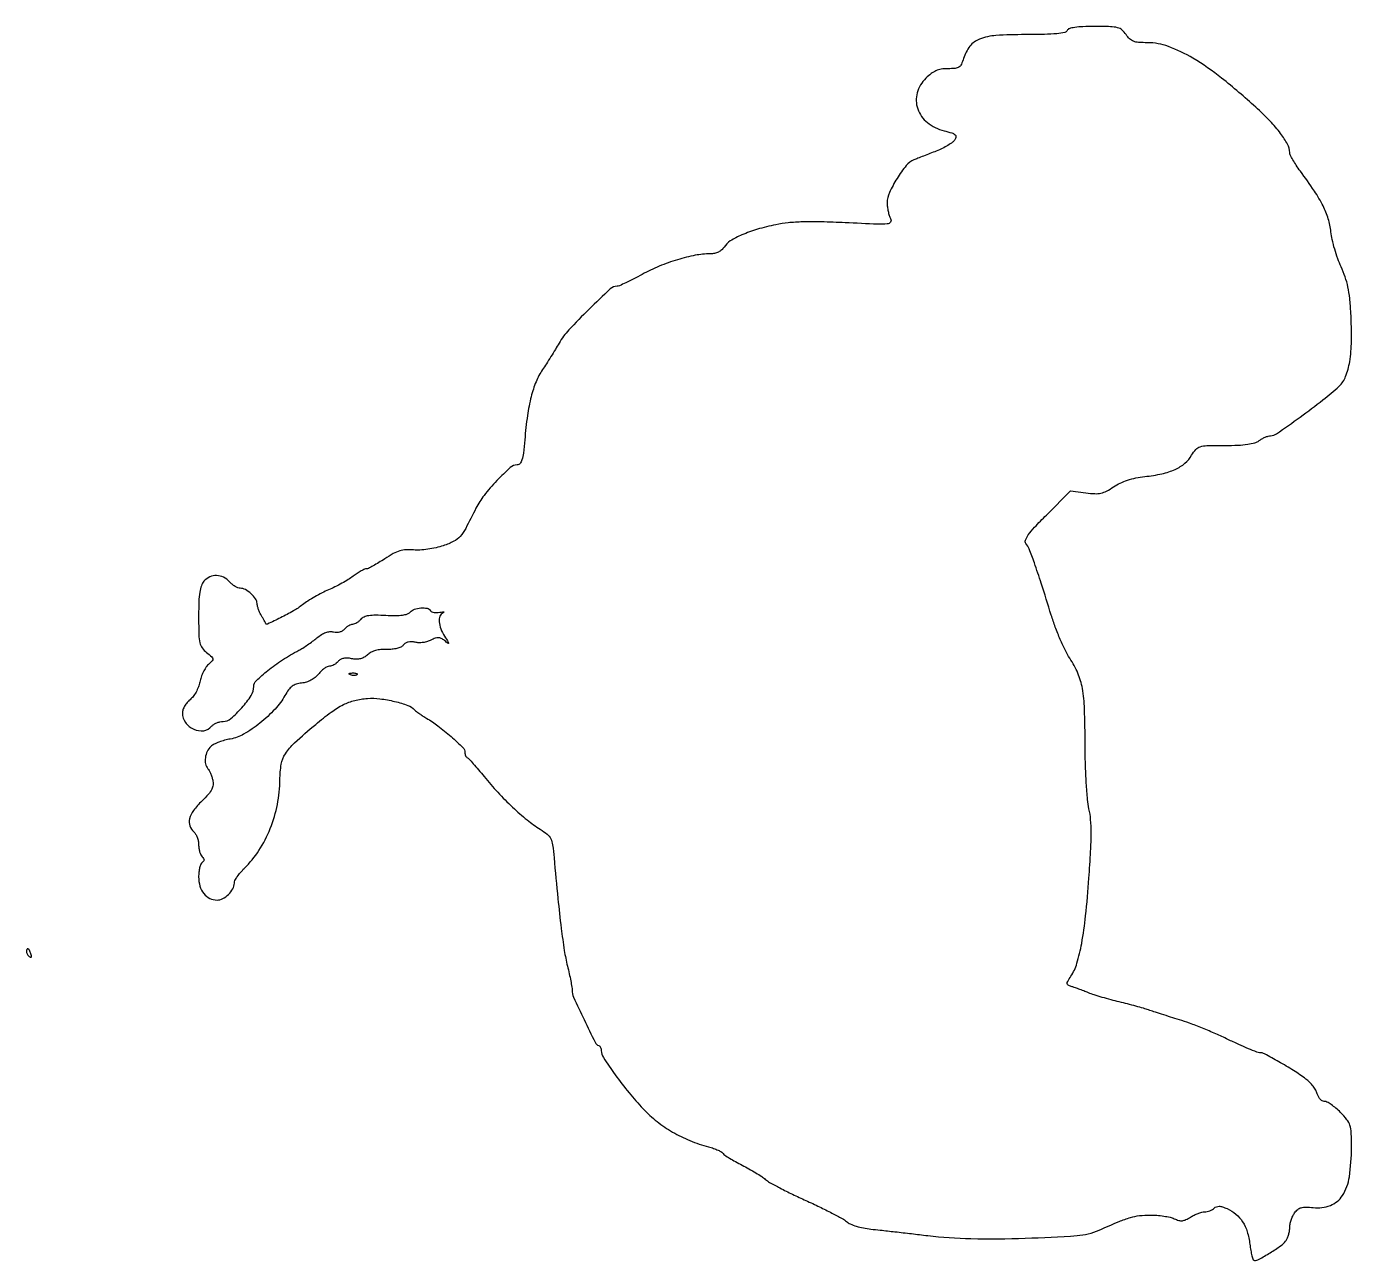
# Model space of a CAD drawing. Extents: x 0 to 408, y 0 to 380.
import ezdxf

# ---------------------------------------------------------------- set-up
doc = ezdxf.new("R2010")
doc.units = 0

msp = doc.modelspace()

# ---------------------------------------------------------------- linework, layer by layer
for points in [[(320.457688, 378.75, -0.259628), (319.727066, 378.139039, -0.022944), (317.258594, 377.784829, -0.018893), (313.483925, 377.562396, -0.00527), (307.563576, 377.5, 0.015638), (298.494902, 377.216298, 0.076487), (293.496618, 376.123623, 0.134416), (290.496292, 373.912372, 0.094071), (288.543203, 370.168581, -0.035232), (287.866882, 368.391713, -0.139846), (287.111525, 367.516489, -0.121876), (285.947565, 367.106935, -0.023949), (283.71628, 367, 0.038325), (281.693562, 366.844729, 0.063365), (280.049505, 366.372354, 0.061318), (278.539664, 365.490084, 0.033534), (276.923077, 364.076923, 0.128422), (274.274391, 359.555858, 0.153029), (274.418059, 354.635946, 0.14243), (277.399109, 350.423432, 0.10673), (282.519642, 347.890737, -0.012157), (284.921603, 347.22342, -0.100602), (285.912573, 346.687403, -0.256238), (286.168306, 346.03341, -0.107744), (285.839681, 345.114896, -0.092914), (285.137883, 344.351748, -0.023478), (283.735467, 343.402542, -0.023134), (282.001913, 342.451436, -0.02153), (280.146423, 341.639487, 0.000428), (278.20405, 340.885461, 0.000395), (276.210174, 340.107665, 0.000394), (274.434876, 339.411908, 0.001314), (273.27119, 338.951256, 0.127957), (270.894789, 337.203663, 0.031443), (268.056108, 333.221615, 0.032273), (265.719755, 328.861599, 0.105552), (265.019, 325.684259, 0.032452), (265.09031, 324.458992, 0.023178), (265.321917, 323.104563, 0.023521), (265.665016, 321.828911, 0.045437), (266.076886, 320.856337, -0.270755), (266.036963, 319.790345, -0.23209), (265.06602, 319.197155, -0.033346), (262.05036, 319.119774, -0.001638), (252.088792, 319.561248, 0.005787), (244.65819, 319.828788, 0.013016), (239.018764, 319.819679, 0.016929), (234.531769, 319.543382, 0.027604), (230.761906, 318.971509, 0.019768), (225.045827, 317.540696, 0.031059), (220.28599, 315.819904, 0.036269), (216.704201, 313.948319, 0.115139), (214.801331, 312.053488, -0.073196), (214.056732, 311.177285, -0.067869), (213.073051, 310.526103, -0.062653), (211.877545, 310.124501, -0.048475), (210.509453, 309.984379, 0.046186), (205.917074, 309.535209, 0.025949), (200.470634, 308.192613, 0.024865), (194.823385, 306.174011, 0.0274), (189.59014, 303.660238, -0.006276), (186.96159, 302.258078, -0.008759), (184.573885, 301.075195, -0.005784), (182.554172, 300.146762, -0.105213), (181.864444, 300, 0.189632), (179.74808, 299.1674, 0.006472), (173.176228, 292.88895, 0.011857), (167.03164, 286.572019, 0.054859), (164, 282.485277, -0.004819), (162.854525, 280.56685, -0.00297), (161.471652, 278.330726, -0.002978), (160.078114, 276.136153, -0.005333), (158.903497, 274.352559, 0.051299), (156.902244, 270.6054, 0.03486), (155.38768, 266.009389, 0.027584), (154.252964, 260.218122, 0.013545), (153.418755, 252.75, -0.007746), (153.009015, 248.651631, -0.044074), (152.567263, 246.507965, -0.104155), (151.964086, 245.400911, -0.219516), (151.09492, 245, 0.186723), (148.925815, 244.160692, 0.018106), (144.823152, 240.145705, 0.023902), (140.883095, 235.582045, 0.05121), (138.406371, 231.649734, -0.006338), (135.231585, 225.436988, -0.058154), (133.520003, 222.94199, -0.098806), (131.608686, 221.469678, -0.033257), (128.342343, 220.115894, -0.026364), (126.095976, 219.485218, -0.019925), (123.575302, 219.023544, -0.020309), (121.139994, 218.777501, -0.038808), (119.175367, 218.811886, 0.036815), (116.849078, 218.861865, 0.061427), (114.922915, 218.521669, 0.052219), (112.932078, 217.675588, 0.019707), (110.342807, 216.103676, -0.008955), (108.47632, 214.914902, -0.012091), (106.744436, 213.911705, -0.009185), (105.275694, 213.142435, -0.11655), (104.672946, 213, 0.112535), (104.117963, 212.873488, 0.015809), (103.068903, 212.327512, 0.017385), (101.851295, 211.587261, 0.013987), (100.594391, 210.71068, -0.022136), (99.08905, 209.696885, -0.0108), (97.087102, 208.532418, -0.01069), (94.948999, 207.40881, -0.01521), (93, 206.510109, 0.018237), (91.02222, 205.583579, 0.011684), (88.79375, 204.372101, 0.011742), (86.663842, 203.081451, 0.021448), (85, 201.915669, -0.033217), (82.177041, 200.035143, -0.014802), (78.236015, 197.924753, -0.006201), (74.212349, 195.982922, -0.439589), (73.59646, 196.236873, 0.034445), (73.515959, 196.41702, 0.001252), (73.161148, 197.079658, 0.002288), (72.735914, 197.860481, 0.001602), (72.25, 198.736431, -0.022809), (71.771533, 199.69238, -0.020958), (71.367187, 200.714994, -0.021479), (71.084277, 201.657274, -0.062262), (71, 202.331444, 0.154853), (70.554146, 203.736528, 0.055595), (69.144505, 205.325687, 0.055354), (67.384884, 206.591268, 0.128938), (65.826247, 207, -0.09737), (65.117372, 207.139367, -0.038294), (64.2237, 207.5875, -0.036075), (63.304538, 208.23469, -0.037426), (62.5, 209, 0.093229), (60.65859, 210.397848, 0.110841), (58.544679, 210.921006, 0.113527), (56.448831, 210.486855, 0.101569), (54.654988, 209.171259, 0.099201), (53.842415, 207.808921, 0.047471), (53.345721, 205.823856, 0.029421), (53.075726, 202.880839, 0.008165), (53, 198.243839, 0.005945), (53.065768, 192.712891, 0.049133), (53.371305, 190.220256, 0.102702), (54.087483, 188.637158, 0.068797), (55.471088, 187.201402, -0.012884), (57.028347, 185.910152, -0.180318), (57.368927, 185.280671, -0.226126), (57.171526, 184.655024, -0.021211), (55.990645, 183.491534, 0.064139), (55.193826, 182.559092, 0.030842), (54.414548, 181.1897, 0.029962), (53.766812, 179.639517, 0.037629), (53.365655, 178.135572, -0.046049), (52.93564, 176.625824, -0.034409), (52.200858, 175.058141, -0.035173), (51.29407, 173.666235, -0.064226), (50.346097, 172.70028, 0.052831), (49.448434, 171.826213, 0.043849), (48.689166, 170.729411, 0.045692), (48.169966, 169.586929, 0.084003), (48, 168.582407, 0.158099), (48.941539, 165.679144, 0.130165), (51.476201, 163.609604, 0.140035), (54.557179, 163.151572, 0.189054), (57, 164.5, -0.075363), (57.645132, 165.074592, -0.04452), (58.557944, 165.559375, -0.043405), (59.579448, 165.889376, -0.056489), (60.555495, 166, 0.179497), (62.962436, 166.892843, 0.034964), (66.307992, 170.204596, 0.036068), (69.182425, 173.99774, 0.145098), (70, 176.755754, -0.203974), (70.774237, 178.574673, -0.022071), (74.277192, 181.658214, -0.025448), (78.809129, 184.940265, -0.022318), (83.84969, 187.902236, 0.019348), (85.072386, 188.610992, 0.009477), (86.575794, 189.602392, 0.009387), (88.101458, 190.693205, 0.013451), (89.408334, 191.720905, -0.03268), (90.822131, 192.747279, -0.053944), (92.146753, 193.395044, -0.064643), (93.385952, 193.669467, -0.083879), (94.543911, 193.578335, 0.060995), (95.536063, 193.454607, 0.066314), (96.499813, 193.580807, 0.070224), (97.349327, 193.942842, 0.083946), (98.008022, 194.509666, -0.044509), (98.574038, 195.079901, -0.040313), (99.250248, 195.562214, -0.04266), (99.930306, 195.893844, -0.092374), (100.5, 196, 0.094152), (101.07187, 196.108649, 0.042343), (101.759388, 196.449397, 0.039927), (102.446217, 196.944502, 0.043446), (103.024784, 197.529863, -0.118187), (103.979045, 198.244499, -0.063846), (105.397694, 198.652421, -0.039938), (107.488971, 198.80459, -0.012112), (110.669815, 198.704615, 0.012963), (113.639888, 198.616324, 0.033225), (115.785106, 198.750862, 0.046836), (117.286155, 199.090725, 0.141382), (118.145031, 199.674752, -0.138933), (119.437061, 200.562426, -0.064944), (121.445482, 200.961548, -0.067058), (123.386576, 200.830415, -0.206839), (124.441979, 200.09388, 0.156898), (124.815603, 199.775353, 0.055653), (125.498133, 199.576488, 0.048504), (126.349057, 199.512212, 0.040493), (127.250996, 199.604968, -0.012422), (128.056041, 199.733714, -0.07748), (128.472168, 199.72501, -0.603945), (128.508342, 199.611536, -0.087442), (128.25, 199.427755, 0.195029), (127.315898, 198.408204, 0.10622), (127.067008, 196.701618, 0.076911), (127.553055, 194.531612, 0.048589), (128.732738, 192.214817, -0.00179), (129.88113, 190.401254, -0.147773), (129.967691, 190.085404, -0.610966), (129.833292, 190.020817, -0.005355), (128.698649, 190.900736, 0.047036), (127.678234, 191.563941, 0.113716), (126.813132, 191.790254, 0.099591), (125.864381, 191.628257, 0.030948), (124.542958, 191.02299, -0.05297), (123.448081, 190.578614, -0.036121), (122.132427, 190.301624, -0.036396), (120.808591, 190.218734, -0.058987), (119.691469, 190.362588, 0.049359), (118.561321, 190.530234, 0.069556), (117.548255, 190.438546, 0.077889), (116.686962, 190.08992, 0.084701), (116.00162, 189.501952, -0.106663), (115.239221, 188.903442, -0.049729), (114.054557, 188.4661, -0.042561), (112.57218, 188.212858, -0.030833), (110.896672, 188.17518, 0.033901), (109.112914, 188.12413, 0.044233), (107.508747, 187.824266, 0.049242), (106.13438, 187.288657, 0.066486), (105.036613, 186.533135, -0.054894), (103.964154, 185.757926, -0.069092), (102.826461, 185.305833, -0.065695), (101.563054, 185.167477, -0.043845), (100.114358, 185.327128, 0.037817), (98.755168, 185.493498, 0.063276), (97.608976, 185.401394, 0.076216), (96.679691, 185.052981, 0.092066), (95.964775, 184.457556, -0.052882), (95.392354, 183.899818, -0.0427), (94.674632, 183.428157, -0.044244), (93.927671, 183.105621, -0.079965), (93.271475, 183, 0.116969), (92.569456, 182.833493, 0.039062), (91.660222, 182.283707, 0.036376), (90.713224, 181.494683, 0.034241), (89.86976, 180.561557, -0.056053), (88.862126, 179.539935, -0.047373), (87.596606, 178.700592, -0.046864), (86.180419, 178.106351, -0.051884), (84.72584, 177.811557, 0.050331), (83.048833, 177.477091, 0.085534), (81.775717, 176.83345, 0.075942), (80.693962, 175.740964, 0.03251), (79.59305, 174, -0.064056), (76.546335, 169.793244, -0.035754), (71.888834, 165.501336, -0.035677), (66.864091, 162.050656, -0.093239), (62.757804, 160.577262, 0.027017), (61.017421, 160.201607, 0.02439), (59.265895, 159.630147, 0.025167), (57.747189, 158.961989, 0.067797), (56.776125, 158.297396, 0.098319), (55.651203, 156.784061, 0.078103), (55.072959, 154.827268, 0.082526), (55.137226, 152.894504, 0.136861), (55.870892, 151.45, -0.065753), (56.246826, 150.912879, -0.020726), (56.663237, 150.02352, -0.020302), (57.050228, 148.982313, -0.0212), (57.345283, 147.927942, -0.080707), (57.448723, 146.439929, -0.097742), (57.05395, 145.100048, -0.062743), (56.012323, 143.599224, -0.016318), (53.974391, 141.474994, 0.040228), (51.447811, 138.576128, 0.095546), (50.219118, 136.006076, 0.141957), (50.277441, 133.812785, 0.143334), (51.5, 132, -0.084651), (52.075063, 131.329834, -0.043782), (52.559375, 130.334265, -0.041871), (52.889178, 129.194051, -0.049508), (53, 128.077555, 0.03625), (53.080206, 126.972716, 0.03406), (53.319345, 125.867187, 0.035902), (53.66928, 124.91709, 0.090427), (54.087132, 124.312868, -0.047458), (54.536977, 123.768438, -0.150038), (54.674265, 123.321227, -0.181024), (54.526767, 122.927179, -0.075363), (54.087132, 122.553851, 0.160702), (53.666645, 122.053152, 0.035181), (53.319345, 120.967196, 0.033216), (53.079795, 119.594671, 0.026603), (53, 118.095971, 0.070976), (53.404628, 115.259866, 0.098076), (54.58641, 112.98407, 0.111109), (56.413315, 111.521755, 0.113913), (58.673753, 111, 0.124223), (60.429426, 111.443028, 0.070118), (62.208682, 112.75225, 0.070451), (63.547661, 114.492715, 0.129487), (64, 116.210083, -0.120939), (64.194032, 117.000535, -0.027909), (64.901151, 118.18765, -0.027243), (65.893463, 119.499767, -0.023681), (67.067747, 120.761976, 0.056372), (71.58094, 126.296977, 0.047467), (75.052365, 133.021214, 0.046371), (77.261047, 140.448974, 0.047985), (78.029313, 148.070998, -0.041462), (78.444578, 152.808229, -0.101344), (79.712184, 156.054143, -0.064209), (82.511206, 159.360111, -0.009665), (89.050075, 165.102948, -0.016351), (93.838239, 168.885852, -0.042981), (97.565608, 171.171317, -0.054681), (101.059085, 172.465869, -0.044616), (105, 173.087495, -0.047731), (108.846512, 172.979318, -0.028317), (113.363442, 172.156796, -0.02635), (117.453312, 170.938864, -0.120105), (119.512859, 169.586031, 0.039223), (120.0778, 169.068281, 0.012079), (121.005787, 168.378397, 0.012003), (122.085116, 167.653981, 0.012894), (123.172854, 167, -0.034594), (126.687707, 164.673506, -0.018281), (130.721718, 161.341265, -0.011258), (134.388453, 157.928842, -0.202395), (135, 156.479956, 0.052701), (135.055708, 155.952899, 0.054251), (135.220313, 155.454529, 0.06001), (135.462721, 155.056723, 0.121954), (135.75, 154.833333, -0.102673), (136.205591, 154.506117, -0.004096), (137.583417, 152.982292, -0.007067), (139.183326, 151.131424, -0.004926), (140.938229, 149, 0.01747), (145.118317, 144.174982, 0.01689), (149.670875, 139.597011, 0.017752), (154.174214, 135.655989, 0.031591), (158.181873, 132.79341, -0.031941), (160.347842, 131.244019, -0.109055), (161.415951, 129.892335, -0.078865), (161.993502, 127.985392, -0.011846), (162.445739, 124, 0.002408), (163.632207, 111.430699, 0.006037), (164.652522, 102.276862, 0.008028), (165.605066, 95.474844, 0.021377), (166.568889, 90.669233, -0.005606), (167.116836, 88.323444, -0.006662), (167.579611, 86.097014, -0.00585), (167.922438, 84.212117, -0.042079), (168, 83.292118, 0.106628), (168.483498, 81.050683, 0.005322), (171.673805, 74.195101, 0.003681), (175.08271, 67.201782, 0.181567), (176.192372, 66.166667, -0.108494), (176.50136, 65.951822, -0.064303), (176.762759, 65.584621, -0.059734), (176.939804, 65.129364, -0.062974), (177, 64.653318, 0.146122), (177.652189, 62.469306, 0.010541), (181.260364, 57.211758, 0.015552), (185.539756, 51.624875, 0.019547), (189.857445, 46.739924, 0.034566), (194.181291, 42.801628, 0.035639), (198.964367, 39.540476, 0.035009), (204.243271, 36.943592, 0.031048), (210.046774, 34.987405, -0.018327), (211.572928, 34.515842, -0.022413), (212.959168, 33.960312, -0.021657), (214.063089, 33.400567, -0.126834), (214.528547, 32.953809, 0.105827), (215.024369, 32.436761, 0.010373), (216.482871, 31.492129, 0.012753), (218.292492, 30.435514, 0.009769), (220.320769, 29.370674, -0.010709), (222.450317, 28.247558, -0.010186), (224.566101, 27.016075, -0.010184), (226.391156, 25.851794, -0.03516), (227.5, 24.993857, 0.05533), (228.829334, 24.048336, 0.006678), (231.996875, 22.341067, 0.007874), (235.833044, 20.415302, 0.006406), (240, 18.470409, -0.006156), (244.166968, 16.528044, -0.007579), (248.003125, 14.609905, -0.006402), (251.172765, 12.912645, -0.05372), (252.5, 11.981527, 0.078557), (253.648918, 11.257513, 0.026603), (255.509392, 10.573484, 0.025284), (257.713626, 10.013997, 0.024055), (260, 9.668641, -0.002265), (262.899427, 9.35913, -0.000641), (267.409375, 8.851168, -0.000646), (272.502356, 8.264251, -0.000683), (277.5, 7.67485, 0.024934), (290.798626, 6.757091, 0.012697), (307.556791, 6.86347, 0.009627), (323.482512, 7.67629, 0.086294), (330.25, 9.349705, -0.005149), (336.427949, 11.99289, -0.026669), (339.927052, 13.233219, -0.042578), (342.738026, 13.809536, -0.029287), (345.986874, 14, -0.020277), (348.053982, 13.916134, -0.017874), (350.197095, 13.664581, -0.018239), (352.113516, 13.29788, -0.05054), (353.411983, 12.858149, 0.040998), (354.80096, 12.358086, 0.091015), (355.918011, 12.266174, 0.086267), (357.032351, 12.576428, 0.034111), (358.423853, 13.358149, -0.029329), (359.517939, 13.986614, -0.025296), (360.732645, 14.517706, -0.026096), (361.885649, 14.886298, -0.064397), (362.764817, 15, 0.052253), (363.549567, 15.082235, 0.038356), (364.389758, 15.328843, 0.039076), (365.157414, 15.690506, 0.06685), (365.719466, 16.119466, -0.103951), (366.408452, 16.569136, -0.102013), (367.224935, 16.707409, -0.070223), (368.270682, 16.521671, -0.025186), (369.68687, 15.978311, -0.069776), (372.422268, 14.278385, -0.077116), (374.478471, 11.941048, -0.069226), (375.883118, 8.872932, -0.043332), (376.686486, 4.999324, 0.01488), (376.971479, 3.083086, 0.023713), (377.340696, 1.468551, 0.020218), (377.737834, 0.240047, 0.314191), (378.082131, 0, 0.12838), (379.543653, 0.381549, 0.010906), (382.916861, 2.36949, 0.013765), (386.167845, 4.508176, 0.072706), (387.718197, 5.965755, 0.06154), (388.187795, 6.73488, 0.031679), (388.58789, 7.791767, 0.030928), (388.866651, 8.947305, 0.040597), (388.968197, 10.027494, -0.046589), (389.087114, 11.14842, -0.028855), (389.423296, 12.430214, -0.028815), (389.906186, 13.668582, -0.04543), (390.472812, 14.657721, -0.063757), (391.43101, 15.710597, -0.107834), (392.478812, 16.269834, -0.07658), (393.912696, 16.446459, -0.020237), (396.222812, 16.282704, 0.120068), (401.494988, 16.959938, 0.161125), (405.19687, 19.991966, 0.105882), (407.34207, 25.795425, 0.035597), (407.994423, 34.85, 0.009972), (407.906896, 39.412007, 0.066781), (407.518473, 41.641495, 0.092437), (406.59678, 43.368648, 0.027718), (404.6, 45.6, 0.021333), (403.18234, 46.901586, 0.025287), (401.734347, 48.00125, 0.02536), (400.440677, 48.791283, 0.125029), (399.619052, 49, -0.133626), (398.970259, 49.176544, -0.074226), (398.32796, 49.695455, -0.06527), (397.788926, 50.462235, -0.059185), (397.443898, 51.367505, 0.07092), (397.011143, 52.427804, 0.032456), (396.172896, 53.668982, 0.031324), (395.104515, 54.883386, 0.03752), (393.9515, 55.877737, 0.018124), (390.151993, 58.479319, 0.011888), (385.60272, 61.208602, 0.007242), (381.235771, 63.606286, 0.122516), (379.653097, 64, -0.095071), (378.825306, 64.158833, -0.004852), (376.282668, 65.200572, -0.007598), (373.274671, 66.521357, -0.005424), (369.947103, 68.087052, 0.009484), (366.237771, 69.795731, 0.007001), (362.071961, 71.550626, 0.00708), (358.086966, 73.098721, 0.015717), (355, 74.138678, -0.001798), (352.291416, 74.967966, -0.001682), (349.528125, 75.835087, -0.001674), (347.080338, 76.621289, -0.005761), (345.5, 77.154925, 0.013072), (343.945761, 77.654556, 0.004219), (341.61875, 78.314764, 0.004204), (339.017146, 79.005743, 0.004705), (336.5, 79.626495, -0.007624), (333.946347, 80.272083, -0.006227), (331.234375, 81.038204, -0.006297), (328.756203, 81.805794, -0.016396), (327, 82.438416, 0.00309), (325.529101, 83.012922, 0.002809), (324.003824, 83.588022, 0.00281), (322.633865, 84.087048, 0.009058), (321.715146, 84.39721, -0.042784), (320.719361, 84.810015, -0.270621), (320.437612, 85.255727, -0.143816), (320.608641, 85.924025, -0.010957), (321.605376, 87.52048, 0.073664), (323.451044, 91.513452, 0.026165), (324.910813, 97.648469, 0.019469), (326.123478, 106.109947, 0.007775), (327.151334, 117.778114, 0.004491), (327.673458, 126.011432, 0.013425), (327.828621, 131.652133, 0.019437), (327.669597, 135.811315, 0.03746), (327.165259, 139.104404, -0.034433), (326.711648, 141.951134, -0.007239), (326.335287, 146.980081, -0.007555), (326.07084, 152.838278, -0.007094), (325.976143, 158.82629, 0.00765), (325.789069, 169.878249, 0.03602), (325.12906, 176.187286, 0.057532), (323.738741, 180.826336, 0.044756), (321.232399, 185.462857, -0.032639), (319.897036, 187.796367, -0.012233), (318.324694, 191.224335, -0.012059), (316.789055, 195.052748, -0.01433), (315.532072, 198.738209, 0.002201), (312.452814, 208.538395, 0.007589), (310.332425, 214.851835, 0.008674), (308.745193, 219.113323, 0.079871), (307.745787, 220.806233, -0.274651), (307.585854, 221.819069, -0.061425), (308.463212, 223.416822, -0.032187), (310.41176, 225.781513, -0.007121), (314.059895, 229.560297), (321.458018, 237.008127), (326.237693, 236.374081, 0.022967), (328.940964, 236.141137, 0.064431), (330.829792, 236.309025, 0.067166), (332.568989, 236.946776, 0.026598), (334.758684, 238.255722, -0.038895), (336.731406, 239.370127, -0.029653), (339.038626, 240.284119, -0.027858), (341.597039, 240.970713, -0.024615), (344.323779, 241.403111, 0.027132), (349.63082, 242.27207, 0.0523), (353.712766, 243.629548, 0.066522), (356.721325, 245.509085, 0.090787), (358.772659, 247.952118, -0.0514), (360.065276, 249.762369, -0.141047), (361.376575, 250.598705, -0.066314), (363.48664, 250.928555, -0.005474), (369.05887, 250.993677, 0.010248), (373.071757, 251.078902, 0.024452), (376.039652, 251.348603, 0.032558), (378.19877, 251.796653, 0.094746), (379.55887, 252.468197, -0.033437), (380.418882, 253.032525, -0.028078), (381.397191, 253.514453, -0.029013), (382.343885, 253.85314, -0.066491), (383.09114, 253.968197, 0.149051), (384.932652, 254.570104, 0.003747), (392.179627, 259.736427, 0.008823), (399.199047, 265.011587, 0.021153), (404.158472, 269.22638, 0.113678), (406.195204, 272.218189, 0.05289), (407.434881, 276.774717, 0.03749), (407.975155, 283.11466, 0.015189), (407.798933, 291.791076, 0.013184), (407.452035, 296.284414, 0.026295), (406.898125, 299.80642, 0.030488), (406.046175, 302.890401, 0.026499), (404.791628, 306, -0.02321), (403.766997, 308.492367, -0.015262), (402.811442, 311.443779, -0.015366), (402.055973, 314.379631, -0.028416), (401.653224, 316.808609, 0.048067), (400.831171, 320.791084, 0.041806), (399.237889, 324.743594, 0.030715), (396.556257, 329.339836, 0.011395), (392.25, 335.470371, -0.012495), (391.002444, 337.254767, -0.015731), (389.942375, 338.969494, -0.013886), (389.148636, 340.441702, -0.109109), (388.958084, 341.190009, 0.115629), (388.276623, 343.728964, 0.037469), (386.172878, 347.030249, 0.030647), (382.912281, 350.873696, 0.016944), (378.5, 355.170168, 0.016364), (368.010276, 364.104456, 0.034101), (359.180682, 370.204786, 0.044614), (351.62867, 373.827201, 0.089759), (345.148254, 375, -0.018501), (342.452984, 375.099765, -0.072702), (340.834021, 375.460343, -0.100989), (339.669718, 376.199399, -0.056027), (338.591957, 377.5, 0.069702), (337.369202, 378.896336, 0.115209), (335.987703, 379.62082, 0.056468), (333.789671, 379.932294, 0.006988), (328.945562, 380, 0.009558), (325.301893, 379.930342, 0.027003), (322.768184, 379.696008, 0.035532), (321.076891, 379.322678, 0.233139)], [(101.729167, 180.395833, -0.126455), (101.402231, 180.202593, -0.060344), (100.916927, 180.123424, -0.05415), (100.359369, 180.160852, -0.051402), (99.8125, 180.316886, -0.054073), (99.395823, 180.538436, -0.470617), (99.37858, 180.720685, -0.168741), (99.670344, 180.862007, -0.018894), (100.416667, 180.921053, -0.028489), (101.112848, 180.910055, -0.077125), (101.592839, 180.799335, -0.208169), (101.77538, 180.614691, -0.296942)], [(0, 95.059017, 0.088797), (0.072509, 94.65395, 0.053277), (0.290385, 94.21498, 0.051183), (0.610411, 93.810572, 0.061454), (0.988546, 93.507079, 0.1144), (1.325929, 93.393111, 0.32948), (1.525685, 93.512472, 0.155351), (1.556862, 93.868281, 0.036408), (1.381557, 94.448062, 0.029964), (0.894727, 95.51997, 0.168622), (0.441482, 95.942608, 0.444011), (0.117673, 95.798253, 0.079093)]]:
    msp.add_lwpolyline(points, format="xyb", close=True)

doc.saveas('drawing.dxf')
